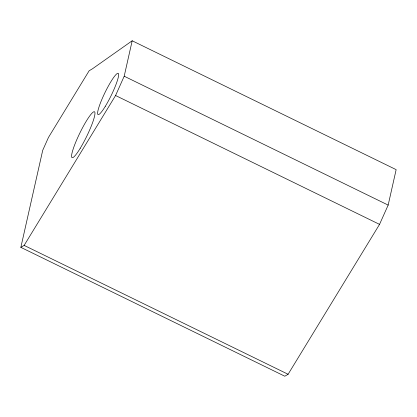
<?xml version="1.0" encoding="UTF-8"?>
<svg xmlns="http://www.w3.org/2000/svg" width="417" height="417" viewBox="0 0 417 417"><rect width="100%" height="100%" fill="white"/><g stroke="black" fill="none" stroke-linecap="round" stroke-linejoin="round"><path stroke-width="0.63" d="M20.85 247.354L42.722 150.292L48.471 137.433L89.139 70.77L92.428 68.815L132.184 40.777L396.15 169.646L388.164 205.091L379.543 224.377L288.105 374.268L284.816 376.223L20.85 247.354L24.139 245.399L115.577 95.514L124.198 76.222L132.184 40.777M124.198 76.222L388.164 205.091M115.577 95.514L379.543 224.377M24.139 245.399L288.105 374.268M80.2 148.348A25.52 3.805 -64 0 0 94.591 111.86A25.52 3.805 -64 0 0 75.024 143.938A25.52 3.805 -64 0 0 80.2 148.348M105.355 106.246A22.966 3.425 -64 0 0 118.308 73.408A22.966 3.425 -64 0 0 100.7 102.274A22.966 3.425 -64 0 0 105.355 106.246"/></g></svg>
